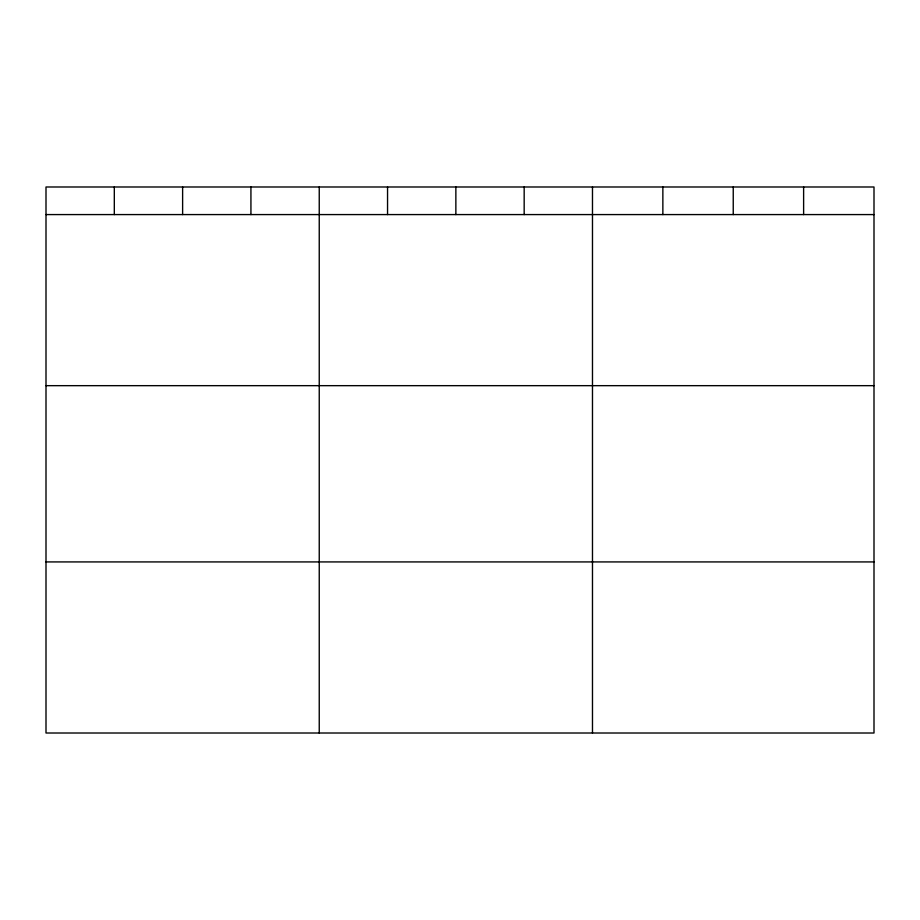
<?xml version="1.0" encoding="UTF-8"?>
<svg xmlns="http://www.w3.org/2000/svg" width="920" height="920" viewBox="0 0 920 920"><rect width="100%" height="100%" fill="white"/><g stroke="black" fill="none" stroke-linecap="round" stroke-linejoin="round"><path stroke-width="1.38" d="M874 214.578L874 733.01L46 733.01L46 186.99L874 186.99L874 214.578L46 214.578M46 385.664L874 385.664M46 561.924L874 561.924M803.62 186.99L803.62 214.578M733.24 186.99L733.24 214.578M662.86 186.99L662.86 214.578M592.48 186.99L592.48 733.01M524.17 186.99L524.17 214.578M455.86 186.99L455.86 214.578M387.55 186.99L387.55 214.578M319.24 186.99L319.24 733.01M250.93 186.99L250.93 214.578M182.62 186.99L182.62 214.578M114.31 186.99L114.31 214.578"/></g></svg>
